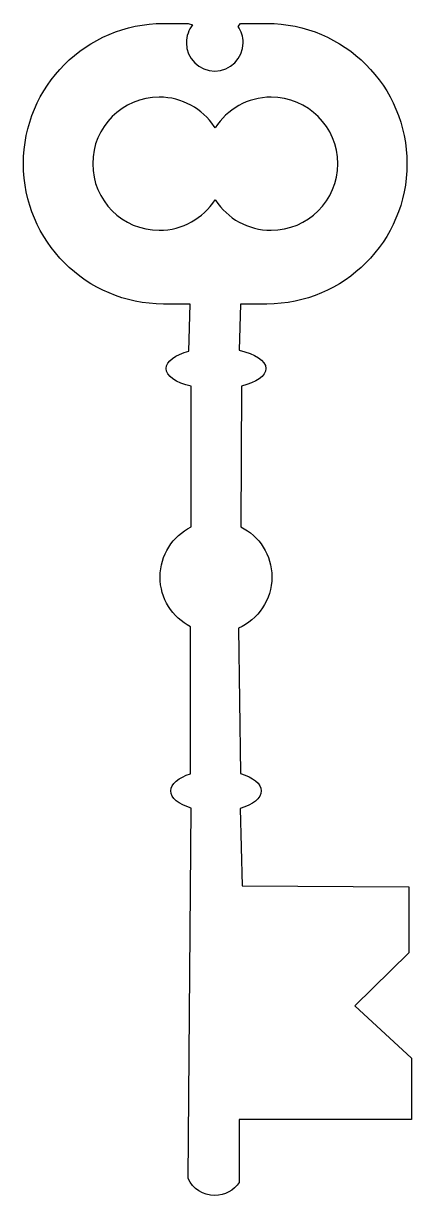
# Model space of a CAD drawing. Header units: centimetres. Extents: x -3.8 to 3.8, y -11.3 to 11.3.
import ezdxf

# ---------------------------------------------------------------- set-up
doc = ezdxf.new("R2010")
doc.units = ezdxf.units.CM
doc.header["$MEASUREMENT"] = 0
doc.layers.add('Camada 1', color=7, linetype='Continuous')

msp = doc.modelspace()

# ---------------------------------------------------------------- linework, layer by layer
at = {"layer": 'Camada 1'}
for points, knots in [([(0.44334, 5.9018), (0.44334, 5.9018), (0.95427, 5.9018), (0.95427, 5.9018), (0.95427, 5.9018), (2.45059, 5.9018), (3.66448, 7.11529), (3.66448, 8.61201), (3.66448, 8.61201), (3.66448, 8.61201), (3.66448, 8.61201), (3.66448, 8.61201), (3.66448, 8.61201), (3.66445, 10.10872), (2.45057, 11.32221), (0.95425, 11.32221), (0.95425, 11.32221), (0.95425, 11.32221), (0.44252, 11.32221), (0.44252, 11.32221), (0.44252, 11.32221), (0.44252, 11.32221), (0.39728, 11.26271), (0.39728, 11.26271), (0.39728, 11.26271), (0.45917, 11.17386), (0.49568, 11.06634), (0.49568, 10.9505), (0.49568, 10.9505), (0.49568, 10.64742), (0.24972, 10.40186), (-0.05336, 10.40186), (-0.05336, 10.40186), (-0.35644, 10.40186), (-0.60237, 10.64742), (-0.60237, 10.9505), (-0.60237, 10.9505), (-0.60237, 11.08023), (-0.55715, 11.19923), (-0.48177, 11.29324), (-0.48177, 11.29324), (-0.48177, 11.29324), (-0.56748, 11.32221), (-0.56748, 11.32221), (-0.56748, 11.32221), (-0.56748, 11.32221), (-1.04352, 11.32221), (-1.04352, 11.32221), (-1.04352, 11.32221), (-2.53981, 11.32221), (-3.7533, 10.10872), (-3.7533, 8.612), (-3.7533, 8.612), (-3.7533, 8.612), (-3.7533, 8.612), (-3.7533, 8.612), (-3.7533, 8.612), (-3.7533, 7.11528), (-2.53981, 5.90179), (-1.04352, 5.90179), (-1.04352, 5.90179), (-1.04352, 5.90179), (-0.53097, 5.9018), (-0.53097, 5.9018), (-0.53097, 5.9018), (-0.53097, 5.9018), (-0.55158, 4.9914), (-0.55158, 4.9914), (-0.55158, 4.9914), (-0.81817, 4.92039), (-0.99431, 4.79701), (-0.99431, 4.6566), (-0.99431, 4.6566), (-0.99431, 4.50902), (-0.79913, 4.38008), (-0.51033, 4.31148), (-0.51033, 4.31148), (-0.51033, 4.31148), (-0.51192, 1.59572), (-0.51192, 1.59572), (-0.51192, 1.59572), (-0.8658, 1.41879), (-1.11012, 1.05227), (-1.11012, 0.62938), (-1.11012, 0.62938), (-1.11012, 0.2097), (-0.87054, -0.15445), (-0.52142, -0.33299), (-0.52142, -0.33299), (-0.52142, -0.33299), (-0.51983, -3.17411), (-0.51983, -3.17411), (-0.51983, -3.17411), (-0.75309, -3.24631), (-0.90543, -3.36768), (-0.90543, -3.50497), (-0.90543, -3.50497), (-0.90543, -3.6438), (-0.74832, -3.7668), (-0.51033, -3.83819), (-0.51033, -3.83819), (-0.51033, -3.83819), (-0.56745, -10.99533), (-0.56745, -10.99533), (-0.56745, -10.99533), (-0.47699, -11.18811), (-0.28024, -11.3222), (-0.05334, -11.3222), (-0.05334, -11.3222), (0.14343, -11.3222), (0.31718, -11.22224), (0.41873, -11.06989), (0.41873, -11.06989), (0.41873, -11.06989), (0.41873, -9.85207), (0.41873, -9.85207), (0.41873, -9.85207), (0.41873, -9.85207), (3.75333, -9.85208), (3.75333, -9.85208), (3.75333, -9.85208), (3.75333, -9.85208), (3.75333, -8.66595), (3.75333, -8.66595), (3.75333, -8.66595), (3.75333, -8.66595), (2.65528, -7.65675), (2.65528, -7.65675), (2.65528, -7.65675), (2.65528, -7.65675), (3.69938, -6.63011), (3.69938, -6.63011), (3.69938, -6.63011), (3.69938, -6.63011), (3.69938, -5.35596), (3.69938, -5.35596), (3.69938, -5.35596), (3.69938, -5.35596), (0.47824, -5.3377), (0.47824, -5.3377), (0.47824, -5.3377), (0.47824, -5.3377), (0.44017, -3.84138), (0.44017, -3.84138), (0.44017, -3.84138), (0.68454, -3.77076), (0.84641, -3.64696), (0.84641, -3.50499), (0.84641, -3.50499), (0.84641, -3.36455), (0.68774, -3.24157), (0.44734, -3.17098), (0.44734, -3.17098), (0.44734, -3.17098), (0.40606, -0.35999), (0.40606, -0.35999), (0.40606, -0.35999), (0.78611, -0.19259), (1.05109, 0.18743), (1.05109, 0.62934), (1.05109, 0.62934), (1.05109, 1.05302), (0.80675, 1.42036), (0.45131, 1.59689), (0.45131, 1.59689), (0.45131, 1.59689), (0.46716, 4.31543), (0.46716, 4.31543), (0.46716, 4.31543), (0.74804, 4.38525), (0.93526, 4.51178), (0.93526, 4.65661), (0.93526, 4.65661), (0.93526, 4.80933), (0.72661, 4.94223), (0.41956, 5.00885), (0.41956, 5.00885), (0.41956, 5.00885), (0.44334, 5.9018), (0.44334, 5.9018)], [0, 0, 0, 0, 0.02173913, 0.02173913, 0.02173913, 0.02173913, 0.04347826, 0.04347826, 0.04347826, 0.04347826, 0.06521739, 0.06521739, 0.06521739, 0.06521739, 0.08695652, 0.08695652, 0.08695652, 0.08695652, 0.10869565, 0.10869565, 0.10869565, 0.10869565, 0.13043478, 0.13043478, 0.13043478, 0.13043478, 0.15217391, 0.15217391, 0.15217391, 0.15217391, 0.17391304, 0.17391304, 0.17391304, 0.17391304, 0.19565217, 0.19565217, 0.19565217, 0.19565217, 0.2173913, 0.2173913, 0.2173913, 0.2173913, 0.23913043, 0.23913043, 0.23913043, 0.23913043, 0.26086957, 0.26086957, 0.26086957, 0.26086957, 0.2826087, 0.2826087, 0.2826087, 0.2826087, 0.30434783, 0.30434783, 0.30434783, 0.30434783, 0.32608696, 0.32608696, 0.32608696, 0.32608696, 0.34782609, 0.34782609, 0.34782609, 0.34782609, 0.36956522, 0.36956522, 0.36956522, 0.36956522, 0.39130435, 0.39130435, 0.39130435, 0.39130435, 0.41304348, 0.41304348, 0.41304348, 0.41304348, 0.43478261, 0.43478261, 0.43478261, 0.43478261, 0.45652174, 0.45652174, 0.45652174, 0.45652174, 0.47826087, 0.47826087, 0.47826087, 0.47826087, 0.5, 0.5, 0.5, 0.5, 0.52173913, 0.52173913, 0.52173913, 0.52173913, 0.54347826, 0.54347826, 0.54347826, 0.54347826, 0.56521739, 0.56521739, 0.56521739, 0.56521739, 0.58695652, 0.58695652, 0.58695652, 0.58695652, 0.60869565, 0.60869565, 0.60869565, 0.60869565, 0.63043478, 0.63043478, 0.63043478, 0.63043478, 0.65217391, 0.65217391, 0.65217391, 0.65217391, 0.67391304, 0.67391304, 0.67391304, 0.67391304, 0.69565217, 0.69565217, 0.69565217, 0.69565217, 0.7173913, 0.7173913, 0.7173913, 0.7173913, 0.73913043, 0.73913043, 0.73913043, 0.73913043, 0.76086957, 0.76086957, 0.76086957, 0.76086957, 0.7826087, 0.7826087, 0.7826087, 0.7826087, 0.80434783, 0.80434783, 0.80434783, 0.80434783, 0.82608696, 0.82608696, 0.82608696, 0.82608696, 0.84782609, 0.84782609, 0.84782609, 0.84782609, 0.86956522, 0.86956522, 0.86956522, 0.86956522, 0.89130435, 0.89130435, 0.89130435, 0.89130435, 0.91304348, 0.91304348, 0.91304348, 0.91304348, 0.93478261, 0.93478261, 0.93478261, 0.93478261, 0.95652174, 0.95652174, 0.95652174, 0.95652174, 1, 1, 1, 1]), ([(-0.04699, 7.91266), (-0.27707, 7.5592), (-0.67538, 7.32555), (-1.12757, 7.32555), (-1.12757, 7.32555), (-1.83806, 7.32555), (-2.41405, 7.90155), (-2.41405, 8.61243), (-2.41405, 8.61243), (-2.41405, 9.32252), (-1.83805, 9.89852), (-1.12757, 9.89852), (-1.12757, 9.89852), (-0.68328, 9.89852), (-0.29215, 9.6732), (-0.06127, 9.33125), (-0.06127, 9.33125), (-0.06127, 9.33125), (-0.04539, 9.30548), (-0.04539, 9.30548), (-0.04539, 9.30548), (0.1839, 9.66211), (0.58376, 9.89854), (1.03837, 9.89854), (1.03837, 9.89854), (1.74925, 9.89854), (2.32528, 9.32254), (2.32528, 8.61245), (2.32528, 8.61245), (2.32528, 7.90157), (1.74926, 7.32557), (1.03837, 7.32557), (1.03837, 7.32557), (0.58932, 7.32557), (0.19342, 7.55645), (-0.03666, 7.90593), (-0.03666, 7.90593), (-0.03666, 7.90593), (-0.04699, 7.91266), (-0.04699, 7.91266)], [0, 0, 0, 0, 0.09090909, 0.09090909, 0.09090909, 0.09090909, 0.18181818, 0.18181818, 0.18181818, 0.18181818, 0.27272727, 0.27272727, 0.27272727, 0.27272727, 0.36363636, 0.36363636, 0.36363636, 0.36363636, 0.45454545, 0.45454545, 0.45454545, 0.45454545, 0.54545455, 0.54545455, 0.54545455, 0.54545455, 0.63636364, 0.63636364, 0.63636364, 0.63636364, 0.72727273, 0.72727273, 0.72727273, 0.72727273, 0.81818182, 0.81818182, 0.81818182, 0.81818182, 1, 1, 1, 1])]:
    msp.add_open_spline(points, degree=3, knots=knots, dxfattribs=at)

doc.saveas('drawing.dxf')
